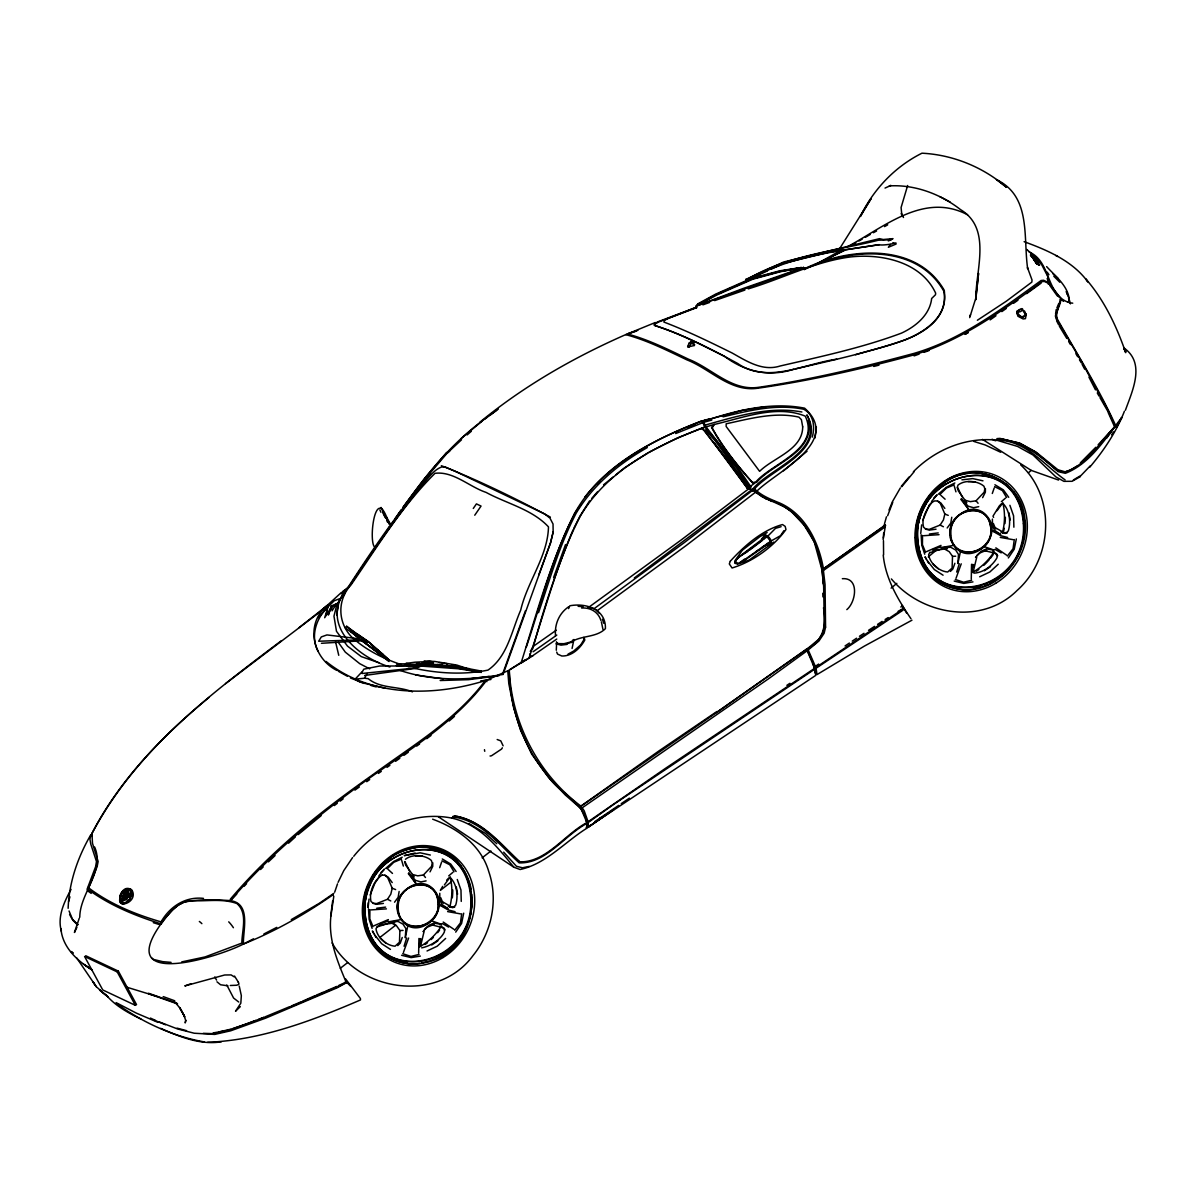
<?xml version="1.0" encoding="UTF-8"?>
<svg xmlns="http://www.w3.org/2000/svg" width="1196" height="1196" viewBox="0 0 1196 1196"><rect width="100%" height="100%" fill="white"/><g stroke="black" fill="none" stroke-linecap="round" stroke-linejoin="round"><path stroke-width="1.5" d="M910.978 618.736C898.061 599.719 885.489 578.744 883.246 555.168M1033.553 257.484L1033.254 257.08M1036.842 262.148L1035.796 261.042L1038.098 262.956L1035.228 260.564L1038.666 263.434L1035.706 261.984L1037.56 263.359L1034.047 260.025L1036.394 260.369L1031.341 255.72L1037.814 263.03L1035.975 261.67M568.578 608.615L569.819 605.774C585.995 602.739 606.028 609.123 605.43 628.633C596.968 637.169 583.424 635.554 573.392 640.742M369.893 909.678L369.818 918.932L373.017 926.646M922.52 535.479L922.445 544.733L925.644 552.432M765.036 534.851L767.952 536.002L769.82 538.364L771.315 540.861L770.822 543.223L765.291 545.6L770.762 542.012L767.668 536.66L765.036 534.851L761.463 539.232M79.773 917.257C79.833 893.053 105.158 871.271 94.633 847.022M716.374 712.622L806.567 649.129L808.212 649.951L818.961 640.981L824.134 633.267L825.569 627.182L825.046 584.47L823.416 570.492L822.086 569.789C818.124 537.617 797.702 507.014 765.365 498.597M969.702 317.628L975.831 298.058L978.552 273.376L975.787 299.733C975.413 270.46 992.276 228.66 960.508 209.599C940.564 194.021 914.761 184.378 889.331 185.903L890.9 185.44L885.04 188.056M90.866 836.288L90.896 834.644C77.86 856.994 69.024 882.289 68.142 908.302M1024.673 531.233L1024.434 520.081M333.34 895.669C333.161 893.277 333.28 894.877 331.456 895.834C303.948 914.895 274.512 931.669 243.371 944.063C219.376 956.71 113.934 989.929 161.026 923.85L161.071 921.877C169.892 906.448 185.515 896.327 203.514 898.39M368.204 902.845L368.114 907.689L369.026 899.093M419.96 945.916L420.02 943.121M432.788 862.794L432.728 866.382L430.022 871.869M985.414 488.596L985.355 492.184L982.634 497.656M391.884 923.177L396.594 925.868L399.898 930.533L399.464 942.239L395.084 946.2C386.443 945.602 377.084 937.455 376.007 928.799L377.278 926.452L380.537 924.957L394.8 922.849M933.149 550.758L944.511 548.979L949.22 551.67L952.524 556.319L952.091 568.025L947.71 572.002C939.054 571.404 929.711 563.241 928.634 554.585L929.905 552.238M461.252 901.395L460.968 890.033L457.276 879.494M1013.879 527.197L1013.58 515.82L1009.902 505.295M555.527 635.764C554.451 624.387 559.07 613.354 568.578 606.821M804.295 267.725L696.162 306.146L696.072 307.88L695.818 306.161L743.374 288.415L803.548 267.396L804.146 269.459L803.548 267.396M91.913 835.81L92.002 834.12L92.496 843.3L98.147 861.479L97.115 866.666L87.532 890.542M363.076 907.839L365.229 892.739L370.939 879.075M915.702 533.625C916.031 515.042 925.375 496.938 939.892 485.441M418.929 938.486L418.645 953.122M971.556 564.273L971.272 578.924M883.276 537.886L883.68 532.923M419.273 946.903L420.125 938.561M971.9 572.705L972.752 564.363M920.726 533.476L921.653 524.88M815.044 437.99L816.36 426.942M330.664 916.241L332.667 900.812M461.671 913.744L460.43 922.953L454.704 930.264M1014.283 539.546L1013.057 548.74L1007.316 556.065M121.409 897.972L121.514 901.395M1055.56 314.204L1056.188 309.6M812.278 437.138C815.029 427.166 813.923 414.489 803.697 409.256C776.742 403.71 749.279 410.542 723.057 416.851M330.769 917.183L333.789 896.327M238.901 983.426L238.722 984.532L236.494 985.25L230.305 985.489M883.141 539.546L885.474 525.283L884.337 524.73L882.827 527.122M470.566 914.372L472.046 905.447L471.807 894.294M1023.193 540.173L1023.776 536.6M399.135 891.468L398.133 897.374L394.545 902.203M951.762 517.255L950.76 523.175L947.172 527.989M1108.049 412.246L1114.627 426.882L1115.793 425.806C1099.199 389.134 1077.641 354.868 1057.787 319.9C1053.616 313.143 1062.048 303.679 1060.493 299L1063.558 301.332M389.926 666.994C354.509 656.155 316.91 620.754 349.83 585.547C372.973 550.444 397.162 516.014 423.444 483.184C429.02 477.368 433.759 469.938 441.593 466.978L445.48 467.128L454.644 471.015L544.703 513.951L549.951 518.107L553.03 524.012L553.15 532.175L550.444 543.104L502.993 674.544M336.689 614.923L338.348 605.266M438.334 816.763L513.861 867.235L520.125 869.507C546.303 863.901 565.319 841.401 587.625 827.752C587.116 803.009 559.339 794.174 547.619 775.696C523.205 746.349 509.631 708.077 509.257 670.014L525.597 659.579M463.704 913.161L461.596 923.447L455.706 932.133M1016.331 538.947L1014.223 549.233L1008.333 557.934M326.418 614.729L327.599 605.041L341.503 592.379L343.132 593.425L338.453 602.515L331.128 607.553L324.669 617.749L328.123 606.761L334.192 600.781L341.114 598.164C368.562 555.108 397.386 512.68 430.485 473.751M407.866 925.614L405.28 937.724L405.878 928.604L403.022 924.179L398.089 921.458L387.967 921.937L401.258 919.53C417.299 942.837 451.445 911.666 435.045 891.184C418.51 869.238 385.725 899.422 401.258 919.53M960.493 551.401L957.891 563.525L958.504 554.406L955.649 549.981L950.715 547.26L940.594 547.723L953.885 545.316C969.926 568.638 1004.072 537.467 987.672 516.971C971.122 495.024 938.352 525.223 953.885 545.316M420.319 941.701L420.947 938.86M972.946 567.502L973.559 564.647M1033.404 257.633L1030.638 254.853L1036.513 260.279L1032.716 257.08M130.902 890.676L129.213 895.281L127.344 894.698L129.213 889.794L124.892 893.532L124.085 892.096C124.414 887.925 131.814 888.538 131.276 892.904L129.437 894.623L127.344 894.698M553.21 531.652L550.579 542.73L538.768 574.887M132.008 896.432L131.216 894.339L129.243 900.379C113.635 914.282 119.196 880.824 131.889 890.033C139.588 903.04 111.647 911.726 121.962 893.292M382.092 875.083L384.843 875.263L387.654 877.535L392.213 888.239L390.808 894.145L387.489 899.272L376.605 903.608L373.003 903.174L370.969 901.35C368.876 891.977 374.124 879.733 382.451 874.874M922.699 520.484L929.322 504.921L931.833 502.455L934.719 500.885L937.455 501.049L940.28 503.337L944.825 514.041L943.42 519.946L940.116 525.074L929.232 529.394L925.629 528.976L923.581 527.152C921.055 518.272 926.945 508.823 932.192 502.066M480.015 422.068C523.953 385.979 573.736 357.44 625.702 334.626C647.096 340.277 667.009 350.413 686.938 359.876C710.544 369.13 730.143 392.079 757.457 388.281C810.499 380.687 862.899 368.712 914.596 354.719C962.047 340.023 1002.502 310.751 1042.015 281.688L1044.228 281.404L1049.52 283.766L1060.867 298.522L1055.978 315.026L1057.129 320.065L1081.917 362.268L1108.139 410.587L1115.21 426.374C1099.737 442.161 1087.269 464.781 1065.232 471.837L1058.012 469.819L1036.14 452.148L1020.083 443.282L1001.052 438.783L995.356 440.756L992.067 439.201M772.033 501.483L762.973 497.132L752.448 490.27L752.792 488.925C770.732 467.382 825.255 451.565 806.881 414.877C827.333 450.787 772.481 468.07 754.556 488.865L752.792 488.925M1036.439 262.387C1034.495 261.879 1039.713 265.781 1035.691 261.834L1036.484 263.195L1036.498 262.148M1039.085 265.138L1036.812 262.642M1034.271 260.235L1035.392 261.49L1035.317 259.039L1031.341 255.72L1032.178 257.05M884.517 523.773L886.445 516.807M68.561 901.724L69.936 896.836M1032.462 257.409C1042.209 264.779 1028.246 253.104 1033.374 258.037M408.613 938.038L403.411 952.465M823.476 607.792C826.795 623.983 823.416 641.833 806.567 649.129L814.611 668.34L665.38 768.415L588.088 821.757L586.414 821.383L586.892 822.609C564.706 834.285 546.572 862.241 520.006 861.882C500.496 844.062 483.438 821.203 455.556 816.031L451.924 818.124C415.236 810.798 376.695 827.378 353.747 856.291M961.225 563.824L956.038 578.266M1033.718 257.065L1034.51 258.665M433.131 663.571C431.891 657.964 419.572 664.393 415.76 665.963L379.536 666.023L363.778 669.177L361.835 672.705L361.999 673.498L415.296 667.981L426.359 663.242L433.131 663.571L424.939 664.094L416.387 668.295L364.601 675.471M572.077 648.456L573.931 639.486M770.149 543.104L770.702 541.295L769.222 538.723L764.947 535.569M185.963 1020.397L185.186 1022.924L185.649 1020.203L183.736 1014.821L179.549 1007.525L184.782 1016.884L180.222 1008.392L174.661 1001.829M404.069 946.245L406.655 937.978M956.695 572.047L959.282 563.765M79.25 918.259L74.436 932.476L76.933 927.274M526.27 647.2C541.534 602.186 552.687 555.243 575.067 513.009M649.054 452.163L677.639 437.826L702.157 428.153L734.389 469.281L748.113 489.119L749.952 488.402L750.879 486.757L737.364 467.038L706.044 426.912L702.994 420.962L701.544 421.156C658.069 437.721 614.221 459.982 584.799 497.162M432.892 663.242L433.266 662.061M907.644 185.5L901.081 207.551L901.874 215.265L901.306 213.471L903.503 217.508M470.267 916.166L467.128 925.734L462.463 934.674M1019.74 551.52L1022.894 541.952M538.544 612.681C550.01 579.088 559.638 544.599 576.248 513.054C593.126 484.888 619.02 463.614 647.305 447.573M336.211 603.935L331.382 605.924L328.332 615.028L330.574 609.048M532.459 649.264L533.491 646.169C544.285 606.656 557.216 567.666 573.034 529.873M1125.406 410.258C1132.313 390.943 1145.693 363.405 1124.21 348.156M370.192 895.012L374.797 883.381L379.581 876.264M440.741 897.703L442.385 901.739L451.55 906.942L453.897 906.777L455.706 905.103C458.322 896.462 457.081 884.876 450.802 878.118L448.679 878.073L446.676 880.151M993.368 523.504L995.012 527.541L1004.177 532.728L1006.524 532.564L1008.333 530.904C1010.949 522.248 1009.708 510.662 1003.429 503.92L1001.306 503.875L999.303 505.953L992.979 516.179L993.607 517.39M439.665 867.698L441.578 862.196M992.291 493.485L994.205 487.998M402.245 937.485L400.256 943.151L397.76 945.632M954.871 563.286L952.883 568.937L950.386 571.419M525.463 610.678L502.41 674.529C468.503 680.315 432.937 681.6 399.972 670.388M1037.351 261.431C1036.14 263.598 1032.372 257.275 1037.515 261.7M553.584 577.533L565.514 544.614M1060.329 299.972L1060.867 298.522M783.888 530.695L780.599 535.614L771.315 540.861M337.511 883.859L334.686 892.156M87.054 889.346L95.62 866.666L96.472 861.509L90.747 844.017L89.954 839.278L90.896 834.644M887.626 515.76L892.769 502.335M556.439 641.774L556.768 643.583L567.173 643.747L571.688 642.058L572.749 640.069M800.872 268.173L801.395 267.56L780.599 271.701L752.837 279.191L716.733 295.053L697.403 305.309L715.985 294.665L751.731 279.042L779.837 271.477L801.141 268.173M889.002 510.034L892.44 501.647L900.364 487.923M587.969 607.852L681.197 539.949L748.98 488.596L753.256 489.882L762.39 496.803L784.576 506.955L790.99 511.14L804.101 525.119L814.282 541.952L822.115 570.447L823.64 586.324L824.358 627.138L822.743 633.417L818.632 639.412L807.151 648.92L716.479 712.562L579.881 806.881L573.497 801.081M121.768 896.671L122.321 895.37M1056.845 308.045L1058.804 303.41M1089.616 467.352C1103.893 450.518 1116.287 431.876 1124.404 411.275M749.384 488.626L750.879 486.757M687.61 346.526L689.285 342.938L691.692 341.608L694.233 345.524L687.79 347.004L688.567 345.928M124.728 892.067L123.846 890.856L123.382 893.875L125.206 895.968L123.786 898.615M124.01 894.877L121.783 901.455L123.547 903.264M338.094 882.334L343.775 870.628L352.596 857.562M122.934 900.154L126.029 895.968L124.369 895.191C120.407 899.556 125.281 902.696 127.254 897.164M701.663 420.932C652.777 439.964 600.751 465.678 574.543 513.547C550.803 561.014 536.929 612.636 521.052 663.062L529.006 657.964C545.525 610.468 557.052 560.73 580.449 515.925C607.105 470.372 657.112 445.091 704.788 427.017L717.002 441.488L736.362 467.636L749.892 487.445L748.158 489.373L704.444 430.425L701.14 428.467M573.796 528.363L579.851 516.298L589.553 500.9M423.952 930.458L427.122 927.244L432.563 925.031L442.774 927.737L444.344 929.442L444.434 931.848C440.457 940.37 429.439 946.425 421.665 947.86M973.081 572.406L976.758 557.127L975.532 557.321L979.733 553.03L985.19 550.818L990.423 552.059L995.401 553.539L996.956 555.228L997.06 557.635C992.65 565.663 983.381 572.645 974.127 573.138L972.587 571.718M1015.075 560.476L1018.962 553.015M338.468 985.639L345.061 982.544L345.749 981.258C337.496 961.39 328.661 940.31 330.709 918.005M1116.466 427.391L1121.713 417.568C1105.762 437.99 1090.393 463.644 1065.352 473.317L1058.056 471.628C1041.417 456.767 1023.462 441.653 1000.29 439.395M124.369 895.191L125.759 896.462L124.309 900.483M339.828 599.674L336.659 605.475L333.968 616.164L336.495 631.309L347.483 646.094L361.282 656.604L378.698 662.659M130.229 899.063L132.233 892.545L130.543 889.047M689.001 347.184L690.929 343.715L693.56 342.31L694.233 345.524M361.745 672.122L355.107 679.179L364.511 678.222L367.112 673.542M556.29 650.235L556.648 642.671M1116.361 427.047L1121.713 417.568M71.057 889.375C64.255 901.754 57.154 916.734 61.355 931.086L60.936 928.664C62.327 947.008 77.157 960.896 92.032 969.792L83.316 963.991M406.416 665.23L405.459 664.453L406.057 663.421L415.057 662.18L424.52 661.747L424.132 660.969L434.746 661.463L456.827 665.066L469.609 669.312L469.131 669.999L456.289 667.159L423.967 664.109L424.356 664.871L408.24 665.185M131.216 894.339L126.552 896.073L122.037 902.218M440.352 890.377L442.67 886.371M839.323 249.172L871.002 198.745L860.387 216.446C873.349 189.417 895.116 166.528 921.967 153.193C952.883 154.762 983.067 167.021 1006.494 187.309L996.432 179.594C1031.46 196.383 1023.073 237.182 1027.663 268.651L1027.469 267.59L1032.013 279.939L1031.864 282.092L1006.314 301.213L977.386 320.244M1027.379 250.502L1026.856 249.501L1036.588 258.396L1041.895 265.078L1047.502 275.887L1049.101 282.809L1048.279 284.155L1049.52 283.766M444.389 884.92L449.502 877.984M997.016 510.722L1002.128 503.77M530.262 651.386L533.491 646.169L556.319 630.202M335.119 605.968L332.084 610.812L331.382 605.924M969.732 315.968L970.509 314.727M357.036 633.835L368.084 641.4L389.193 660.072L388.565 660.73L361.267 640.204L366.26 643.373L367.217 641.908L361.416 639.755M126.417 899.87L128.077 897.329L132.218 895.61M1018.005 310.721L1016.794 312.575L1017.975 316.267L1023.133 318.958L1025.45 318.629L1026.288 314.159L1022.819 310.616M1111.607 434.821L1113.551 431.861M846.828 609.616C856.127 601.962 859.55 577.294 842.343 578.7M409.839 663.78L397.341 663.915L396.354 665.634C424.401 664.812 452.626 666.082 480.119 672.062L480.837 670.971L461.82 667.398M371.672 877.595L376.172 870.838L388.536 858.608M366.26 643.373L367.217 641.908M424.52 663.526L455.945 666.351L468.428 669.087L468.892 668.4M387.519 529.753L389.582 526.748M394.74 519.228L400.914 510.199M391.092 525.134L393.155 522.114M398.328 514.564L401.437 510.034M473.272 508.464L476.427 503.89L481.046 506.072L474.752 515.222M396.893 516.537L401.079 510.513M341.084 593.754L348.35 587.311M815.537 673.572L812.667 661.687L806.567 649.129M1106.748 438.065L1113.64 428.273M574.543 513.547L580.523 505.295M508.958 671.674L507.762 670.821L486.742 680.135C451.116 728.065 396.728 756.694 350.024 792.365C306.834 824.418 265.377 859.58 230.454 900.603C215.205 899.661 199.358 898.884 184.363 902.158M460.31 937.604C453.448 948.069 443.118 956.157 431.397 960.493M1011.846 564.871L1005.238 572.705M403.5 507.014C426.897 473.541 453.179 441.518 486.652 417.628M402.977 507.179L424.43 478.804L446.646 452.417M125.251 893.816L128.256 891.035L126.851 894.563L125.251 893.816L127.105 894.414L128.331 892.949M697.582 305.414L697.582 303.993L715.552 294.171L750.012 278.967M404.293 506.028L421.231 483.946M123.188 893.92L124.13 892.709M161.071 924.254C168.681 913.206 178.309 900.259 193.259 900.738C207.775 901.291 222.919 898.45 236.868 903.518C248.125 913.041 241.951 930.383 241.831 943.106L205.099 956.92L181.747 961.898M571.269 642.611L572.914 640.563M345.285 592.663L340.606 598.449L344.478 594.786M359.488 638.724L350.682 631.249L351.46 630.292L369.026 642.207L387.848 658.832M359.189 638.38L351.684 632.071L352.461 631.099L351.46 630.292M358.71 635.24L346.631 626.285L345.345 627.885L357.44 636.84M739.95 555.856L735.899 560.296L735.63 562.793L738.052 563.436L743.508 561.014M901.679 486.772L914.103 471.732M424.625 479.536L446.96 453.359L461.536 439.769M378.938 875.726L384.454 869.088L381.09 872.437M765.963 544.972L767.309 543.358M1030.728 255.6L1034.764 258.351M1032.073 257.304L1031.67 255.69M1032.597 256.976L1033.658 257.319M1033.553 258.994C1030.13 255.167 1042.538 265.901 1034.615 260.175M1034.301 258.635L1034.6 258.216C1030.504 258.067 1038.218 260.863 1034.301 259.711L1036.469 262.567L1035.437 262.148M1037.351 263.045C1041.432 265.198 1031.939 257.708 1035.676 262.387M1035.288 260.265L1034.047 260.025M1033.882 259.128L1033.314 258.515L1037.007 261.969M1036.319 263.524L1037.306 263.404M901.246 486.398L908.99 477.069M931.564 501.528L937.066 494.875L933.702 498.224M1032.611 256.348L1031.55 255.331L1032.851 256.662L1032.148 256.049M1032.94 257.065L1031.55 255.331M1034.092 258.874L1032.94 258.336M1035.347 261.296L1037.709 263.793M1036.738 263.583L1039.608 265.213L1037.052 264.077M159.487 924.493L172.583 910.007L178.398 905.028L182.868 902.875M1018.573 310.661L1017.467 311.962L1017.886 313.502L1020.637 316.432L1022.715 316.716L1025.062 315.176L1024.21 311.708M318.151 651.416C310.048 636.302 316.192 617.913 328.123 606.761L326.792 605.894C305.025 624.013 312.53 658.204 336.809 670.388M597.671 484.425L600.093 481.614M591.9 498.224L597.731 491.526M911.95 620.201L864.289 646.154L817.018 674.574L816.046 668.265L814.252 667.159L815.777 675.366L588.223 827.064L587.311 826.66M318.286 617.585L328.123 606.761L324.28 610.409M1113.446 428.168L1098.137 444.763M1095.805 447.274L1080.377 462.867M244.134 886.251L246.57 883.665M361.626 640.503L387.773 659.848L388.401 659.19M773.722 542.087L749.204 560.042L737.603 564.093L734.942 563.256L735.091 560.476L742.387 550.19L759.729 536.795L767.129 532.534M1090.214 465.917L1081.214 475.29L1073.35 479.97M253.522 938.815L243.371 944.063C243.012 929.77 251.22 903.668 230.454 900.603L236.778 894.04M128.66 899.766C121.678 908.781 115.922 894.922 123.846 890.856M445.63 938.426L437.213 946.2L427.032 950.984M998.256 564.213L989.84 571.987L979.659 576.786M386.757 517.479C375.2 487.579 368.772 538.992 374.228 546.587M404.592 861.853L405.773 865.231L412.5 874.47L417.748 875.846L423.414 874.994L431.547 866.412L432.19 863.093L431.352 860.447C424.819 854.706 412.127 853.884 405.444 859.266M965.127 500.257L970.375 501.647L976.041 500.795L984.173 492.199L984.816 488.895L983.979 486.249C977.386 480.553 964.948 479.626 958.011 485.068L957.219 487.639L958.4 491.033L966.846 502.754M387.19 868.819L393.783 862.271L401.587 859.042M939.817 494.606L946.395 488.073L954.214 484.843M260.534 869.522L263.165 866.965M268.412 861.868L275.08 855.574M767.952 536.002L775.546 528.318L781.108 526.689M240.306 1006.643L235.537 1011.218L240.83 1003.175L241.338 995.655L239.26 986.162M424.416 929.412L428.811 925.345L433.819 923.103L441.503 924.344L431.995 920.95M977.042 555.213L981.423 551.132L986.446 548.889L994.13 550.13L984.622 546.736M288.58 843.165L295.337 836.946M766.606 535.987L741.356 555.019M885.055 525.194L822.086 569.789L823.282 583.977M1115.21 426.374L1114.627 426.882L1115.883 426M327.599 605.041L317.957 613.458L225.506 683.634M467.113 434.925L471.284 431.293M326.792 605.894L298.91 627.765M449.218 720.964L454.48 716.389M385.695 868.401L393.589 861.539L402.23 857.173M913.4 471.732C934.973 449.756 965.561 436.974 996.477 440.128C1025.824 440.008 1043.615 464.691 1065.098 479.88M938.307 494.187L946.215 487.34L954.842 482.975M448.709 875.906L452.806 872.392M1001.336 501.707L1005.417 498.179M460.983 438.738L482.197 421.022M209.24 697.253C162.611 735.39 120.034 780.076 91.853 833.762L91.838 835.212L91.883 833.463C134.341 751.716 209.42 694.876 281.479 640.622M446.96 453.359L449.771 450.982M891.095 588.148L896.821 583.349M928.275 556.917L936.857 549.712M1028.381 472.809L1031.236 470.402L1058.565 480.059M783.515 470.79L807.031 451.266M298.208 834.584L321.126 815.672M603.561 484.829L613.234 476.965M616 474.722L624.282 467.98L647.514 453.149M1026.646 293.648L1041.013 283.198M749.309 550.339L761.942 540.712M689.285 342.938L691.692 341.608M756.485 482.451C773.438 462.762 815.194 452.522 808.466 420.11M767.413 536.481L737.663 558.158M437.9 940.833L431.726 944.96M990.527 566.635L984.353 570.761M890.437 244.477L888.359 247.273L896.058 244.059L895.968 242.982L893.636 243.147M891.468 239.619L888.299 240.934M751.492 489.956L634.314 577.982M340.292 968.312L347.602 962.616M379.775 937.559L395.861 925.031M441.189 889.734L451.43 881.766M482.138 857.846L490.913 851.014M753.256 489.882L684.142 542.73L593.889 608.824M770.717 541.265L740.638 562.479M1002.981 574.992L989.735 583.917M761.389 547.888L763.796 546.049M334.327 805.566L337.272 803.323M340.202 801.096L343.147 798.868M485.083 418.869L496.609 410.243M588.088 821.757L584.201 810.813L582.183 807.823L579.881 806.881L658.742 751.058L716.897 711.515M750.505 486.279L755.424 482.631L752.568 482.855C737.827 466.096 722.07 447.244 711.575 427.361L714.191 424.49C743.269 417.793 776.309 404.383 805.297 416.148C820.531 449.277 772.511 462.762 755.797 481.988L752.628 482.631C737.917 466.276 722.803 447.349 712.203 427.914L714.191 424.49L706.044 426.912M416.761 746.05L419.602 743.957M426.733 738.694L431.009 735.525M489.583 415.475L498.358 409.017M587.057 823.341C564.572 835.122 546.228 863.796 519.184 862.869C499.853 845.273 483.109 822.429 455.556 817.272L451.924 818.124M582.183 807.823L768.37 678.88L807.046 650.848M597.208 610.678L686.34 545.406L755.603 492.154L756.35 492.632L756.904 491.122C776.129 471.658 842.253 441.997 804.609 408.165C773.035 402.005 740.279 409.376 710.125 419.153M354.928 790.122L359.353 786.968M366.724 781.706L369.684 779.598M395.577 761.299L399.793 758.294M404.024 755.289L408.24 752.269M588.821 826.885L614.101 809.244L588.223 827.064L588.238 822.489L613.129 804.759L814.835 669.102M814.611 668.34L814.252 667.159L815.836 667.503L902.412 609.377L903.219 608.136L902.113 605.43L906.658 613.159M990.139 319.885L995.984 315.744M1001.844 311.603L1006.225 308.493M1013.535 303.321L1017.931 300.226M816.046 668.265L902.965 610.214L903.772 608.973L902.621 606.252L900.782 606.985M378.414 773.408L381.285 771.39M387.011 767.354L389.881 765.335M815.717 666.127L818.632 664.079M533.087 651.745L556.813 635.076M744.839 560.057L770.762 542.012M883.784 526.449L822.086 569.789M823.416 570.492L884.577 527.331L885.474 525.283M348.813 587.191L342.714 591.422L343.132 593.425M556.768 639.053L532.758 655.692L530.052 656.724L529.664 654.048M333.834 893.322L319.511 903.174L291.286 919.604M117.223 971.914L118.359 971.137L136.508 1004.565L135.372 1005.343L102.736 989.929L84.587 956.501L117.223 971.914L135.372 1005.343M599.689 818.288L604.309 815.149M608.928 812.024L618.736 805.371M621.232 803.652L629.38 798.136M586.115 827.497L589.135 825.449M594.771 821.607L600.736 817.571M605.206 814.551L608.196 812.533M845.064 645.945L849.384 643.044M852.255 641.116L856.575 638.216M786.863 685.323L789.913 683.305M748.008 551.371L739.696 556.334L735.615 560.505L735.316 562.927L737.678 563.48M859.446 636.287L863.99 633.312M868.52 630.337L874.56 626.375M877.58 624.387L882.11 621.412M124.623 890.497L130.244 888.957M756.186 551.491L758.982 549.712M885.13 619.498L888.15 617.585M1076.654 466.305L1070.48 470.178L1063.947 472.211L1056.845 470.207L1035.078 451.804L1019.037 443.013L999.931 438.379L996.881 438.618M1067.699 302.244L1068.551 301.721M898.121 611.35L901.739 609.272M532.908 655.767L509.257 670.014C511.753 723.341 538.469 774.574 581.391 806.478M345.061 982.544L347.019 982.379L337.242 987.761L265.721 1018.125L230.738 1030.788L214.667 1034.42L194.186 1033.224L177.501 1028.934L158.709 1021.698M850.894 245.673L855.738 242.878M858.952 241.009L862.181 239.14M865.411 237.271L870.24 234.476M846.903 246.989C883.859 227.449 923.746 191.674 967.564 214.772M1080.496 476.561L1072.079 481.3L1063.917 481.345L1055.904 476.92L1033.03 455.003L1017.661 446.467L996.477 440.128M842.223 249.635L814.282 265.243L844.6 250.263L814.042 265.004M943.719 482.332C972.976 459.653 1019.799 479.028 1024.419 515.7C1031.655 551.79 1001.844 591.287 964.096 589.927C869.716 576.083 932.521 429.14 1008.213 485.576M391.092 856.53C483.02 807.345 505.086 961.988 411.469 964.14C323.189 953.466 372.046 813.519 448.321 854.407M873.409 232.727L876.593 230.978M884.532 226.597L887.716 224.848M766.591 677.429L768.026 676.637M568.055 654.122L573.736 651.028L580.718 644.913L583.947 639.651L583.798 637.393M926.691 551.535L941.013 545.391M374.079 925.734L388.386 919.589M929.89 552.716L939.757 549.487M377.263 926.93L387.13 923.686M263.882 933.986L276.769 927.378M740.175 562.374L744.525 559.13M127.449 890.332L125.969 891.319L126.073 893.517M765.425 544.972L770.822 543.223M745.796 279.43L746.618 279.759C786.848 255.436 833.776 251.31 878.357 240.217L890.631 239.738L893.023 238.647L883.201 239.514L879.509 238.662L783.649 261.999L745.796 279.43L746.962 281C787.088 256.706 833.732 251.743 878.94 244.657C881.826 245.853 897.06 243.521 892.889 242.803M749.429 279.161L767.548 270.819M770.837 269.309L780.719 264.75M302.543 1001.202L314.727 995.805M419.602 665.514L425.298 663.018M289.402 1007.376L336.898 987.074L345.943 982.604L345.749 981.258M325.297 991.335L336.824 986.416M291.196 1006.03L300.914 1001.904M316.237 995.177L323.787 991.962M889.151 239.783L890.467 239.245M687.311 427.854L695.444 424.49M984.024 586.279L988.315 584.515M265.647 1016.615L289.582 1006.718M1020.188 309.54L1016.974 311.737L1017.183 313.487L1018.155 315.43L1022.55 317.583L1026.123 315.281L1024.613 311.154L1022.416 309.973M1049.101 282.809L1043.555 280.268L1041.103 280.507C1001.471 309.211 961.524 339.544 913.804 353.448C862.675 367.202 811.023 379.67 758.593 387.31C731.414 391.301 711.964 368.338 688.492 359.189C668.594 349.725 648.681 339.619 627.347 333.968L655.333 322.501M570.941 641.908L562.643 644.121M264.69 1017.198L229.049 1030.205L213.142 1032.91M675.665 433.55L702.949 422.622L704.788 427.017M247.273 1023.731L255.63 1020.502M258.964 1019.201L263.972 1017.258M804.355 269.534C847.919 248.26 916.286 242.818 943.734 291.047C949.46 315.071 925.226 331.83 905.865 339.634C869.896 352.058 832.685 360.31 795.639 368.787M803.936 268.995C847.8 247.557 916.42 241.756 944.272 290.344C949.788 336.285 887.268 344.598 855.588 354.749M454.869 815.792L452.791 816.524L453.06 818.408C480.089 824.956 497.282 846.813 513.861 867.235M696.207 307.327L668.34 318.315L664.453 320.379L663.87 322.053C687.237 330.933 709.677 341.921 732.072 352.97C746.812 361.237 762.54 371.612 780.196 365.991C820.979 356.572 862.137 347.827 901.425 333.146C915.673 326.568 929.785 315.041 931.669 298.477L935.481 294.754L935.661 293.155C921.025 261.595 881.048 253.283 849.534 257.065C814.207 261.864 782.094 278.698 748.233 288.879M696.954 307.581L659.116 321.799L655.124 323.922L654.885 325.611C679.149 333.236 701.843 344.986 724.522 356.318C744.585 371.612 769.566 377.353 793.89 369.175M696.356 307.297L658.488 321.545L654.227 323.668L654.152 325.237C683.394 334.626 710.828 348.948 737.768 363.524C767.683 384.394 804.893 363.554 836.722 359.189M702.904 304.845L709.617 302.424M714.655 300.6L744.869 290.06M627.347 333.968L637.887 330.35M914.103 355.885L919.126 354.091M924.164 352.297L929.187 350.503M191.166 983.68L184.812 985.938L224.684 974.994L231.112 974.919L234.102 976.788M625.702 334.626L629.245 333.415M932.297 549.801L940.789 546.901M379.67 924.015L388.162 921.114M232.727 1028.56L245.658 1024.269M631.01 332.847L636.287 331.113M708.495 419.676C697.911 421.934 704.324 420.648 705.042 427.256L702.157 428.153M702.994 420.962L742.253 410.392L765.829 406.685M1007.406 532.773L1005.208 533.476L1000.888 532.1M454.779 906.972L452.596 907.674L448.276 906.299M78.323 924.493L77.426 924.777L72.911 920.307L69.054 910.993M702.575 420.813L710.095 418.69M703.966 422.278L711.799 420.065M705.476 424.999C736.646 416.328 769.372 405.952 801.888 411.992M784.008 263.24L828.918 252.236L879.359 244.687M985.19 550.818L986.715 550.429M432.563 925.031L434.088 924.643M1072.752 303.171L1069.194 302.693L1068.596 298.133M971.675 580.195L963.632 582.228L955.35 579.492M419.049 954.408L411.005 956.441L402.723 953.705M873.768 366.454L878.97 365.154M974.292 588.836L982.604 586.877M421.665 963.034L429.977 961.076M218.898 1031.954L231.112 1029.098M230.35 1030.01L214.234 1033.688L203.245 1033.329M415.132 853.032L404.248 855.633L420.125 852.808L430.351 855.035M529.245 866.397L522.473 867.788L516.448 866.278L503.68 852.165M978.732 506.67L973.529 507.717L968.117 506.162L961.36 498.642L968.924 509.78L960.881 499.405M426.105 880.884L420.902 881.915L415.49 880.361L408.733 872.841L416.298 883.979L408.27 873.603M1033.822 256.841L1030.638 254.853L1033.344 257.2M748.98 488.596L752.448 490.27M761.732 538.858L764.184 538.619M961.913 479.85L972.752 478.609L982.977 480.822M972.961 581.884L963.797 583.409L954.199 581.077M420.334 956.082L411.17 957.607L401.587 955.275M422.906 931.52L424.132 931.325L420.454 946.604M490.958 679.492L480.807 680.987L486.922 680.225M321.425 643.299L361.984 640.757M939.039 534.672L923.79 535.703M386.428 908.87L371.164 909.902M936.034 529.2L929.352 530.097L925.54 529.14M383.408 903.414L376.725 904.296L372.928 903.339M929.397 534.014L938.217 532.908M376.77 908.213L385.59 907.121M471.508 678.551L489.089 676.398M566.889 644.42L560.984 645.137L555.99 643.822M586.743 826.107L586.683 822.938M944.511 548.979L947.426 548.65M498.911 675.77L468.548 679.672L440.173 680.524M410.168 663.9L406.057 663.421M77.351 922.878L76.23 922.983L72.029 918.887L69.577 914.477M693.56 342.31L691.109 341.817L691.333 342.804M408.18 666.815L417.03 666.097M221.335 1041.821C200.255 1045.199 179.594 1036.768 160.713 1028.351M430.455 662.3L433.565 662.106M972.632 589.224C953.885 591.96 934.031 583.035 924.209 566.725M420.005 963.423C401.273 966.159 381.404 957.234 371.582 940.923M824.358 627.242L825.569 627.182M419.407 662.734L416.477 663.287M952.524 556.319L955.679 556.215M399.898 930.533L403.052 930.413M497.177 739.517L500.765 740.862L503.112 745.811M968.042 481.599L975.009 481.943M415.416 855.798L422.382 856.157M405.459 664.453L423.16 664.169M1029.083 251.922C1051.344 261.595 1045.573 293.962 1068.312 302.304L1069.344 301.781C1069.373 286.846 1055.754 276.62 1046.605 266.588M407.373 665.843L417.942 665.918M424.311 663.959L427.974 664.079M1012.997 539.65L1000.245 537.408M460.37 913.849L447.618 911.606M419.766 665.993L458.86 668.803L481.36 672.391L480.837 670.971M425.328 661.672L430.47 661.971M578.131 606.312L583.095 606.701M171.043 962.361L162.701 961.659L153.462 959.431L151.548 957.891M751.671 278.369L779.837 270.804L801.111 267.56M441.354 465.693C478.31 480.239 515.252 498.179 550.354 517.12M439.052 662.614L444.194 663.137M204.411 1041.94C172.942 1036.409 142.713 1022.416 116.894 1003.848M207.67 1042.284C260.788 1040.236 312.081 1020.786 360.474 999.946L360.415 998.525L345.554 978.881M437.138 664.393L442.445 664.976M447.753 665.574L451.296 665.963M364.511 678.222L368.189 678.64C380.522 688.896 398.178 685.936 412.456 691.841M561.223 644.315L556.768 643.284M415.655 674.963L443.432 678.88M227.913 985.818L220.572 984.771L216.969 981.811M452.148 665.155L455.497 665.634M588.073 607.433L593.037 608.166M581.615 608.017C590.42 607.419 598.344 611.933 600.945 620.575M523.429 862.211L518.526 861.479C499.629 844.286 483.438 821.846 456.618 816.405M362.523 639.202L326.957 634.927L321.32 636.915L318.659 641.235L359.861 639.83L366.066 643.029M363.18 682.991L385.291 688.313M462.972 667.667L469.609 669.312M1007.69 537.497L1000.708 535.703L991.499 530.411L1000.723 534.522L994.354 530.127L992.471 525.044L992.381 519.079M455.063 911.696L448.096 909.902L438.887 904.625L448.096 908.721L441.728 904.326L439.859 899.257L439.754 893.277M156.945 996.432L125.7 986.864M480.119 672.062L481.36 672.391M177.098 1028.156L186.546 1030.668M371.044 685.517L376.232 686.938M161.071 921.877C135.193 914.357 109.598 903.937 88.085 887.447M401.094 664.572C384.604 659.041 368.547 651.357 355.167 640.069M413.293 668.071C437.601 673.438 463.42 675.082 487.968 670.119C507.657 656.574 511.694 630.621 520.694 610.169C527.212 581.884 547.888 556.11 548.471 526.868C532.1 509.287 506.76 503.621 486.099 492.408C469.295 486.802 453.404 471 435 473.317C401.931 506.177 377.368 546.766 350.981 584.979C336.42 600.631 337.735 624.701 353.792 639.038M124.892 893.532L126.492 894.01M973.888 441.444L985.25 444.987L1000.693 452.267M153.267 922.654L158.829 924.403M161.026 923.85C135.268 915.792 109.957 905.462 88.056 889.405M358.964 681.556L361.775 682.512M148.454 993.233L177.023 1003.295M149.022 993.891L177.591 1003.952M174.736 1000.783L163.224 996.612M1024.12 241.682C1047.636 250.278 1072.797 261.102 1087.926 281.987L1085.878 278.982C1104.342 300.241 1116.571 326.254 1125.72 352.685L1123.702 348.066L1126.019 351.295L1123.881 348.44M944.825 514.041L948.249 515.371M392.213 888.239L395.637 889.585M350.428 677.968L364.137 683.409M153.581 1019.949L165.511 1024.748M157.992 1022.386L136.389 1013.147L116.087 1002.622M701.544 421.156L702.949 422.622M693.142 344.089L694.741 344.837M150.427 1018.08L155.36 1020.352M432.638 819.185C457.53 828.305 481.24 845.198 488.85 871.869C498.538 900.095 491.676 932.461 473.078 955.499C438.02 1003.354 359.966 992.007 332.084 942.926M85.708 955.739L118.359 971.137M992.56 551.864L996.627 553.808L997.718 555.751M439.934 926.063L444.015 928.021L445.091 929.95M140.934 1019.022C128.122 1012.863 115.025 1005.761 105.861 994.594M994.609 486.637L1002.398 490.554L1006.628 497.551M441.982 860.851L449.771 864.753L454.002 871.764M940.116 525.074L943.405 526.748M387.489 899.272L390.778 900.947M369.714 668.878L359.757 663.69L345.285 652.119L338.304 642.327M939.727 196.563L950.117 202.019M1055.724 255.481L1057.563 256.452M801.395 267.56L780.495 271.118L752.777 278.504L716.299 294.575L696.879 304.92M943.076 575.201L934.33 569.55L927.588 561.074M390.449 949.4L381.703 943.749L374.976 935.272M338.319 671.24L347.393 676.278M238.751 1002.039L233.579 998.032L226.791 984.981M1032.701 257.902L1035.856 260.294M994.967 549.338L1001.202 552.881M442.341 923.536L448.575 927.079M995.834 547.843L1006.494 555.079M443.223 922.056L453.867 929.277M469.026 823.581L485.456 833.433L496.774 843.703M586.414 821.383L588.238 822.489M994.923 484.754L1003.354 489.867L1008.721 497.297M442.296 858.967L450.728 864.065L456.11 871.495M355.107 679.179L357.679 680.763M937.5 500.93L940.833 502.993L944.855 508.405M384.888 875.128L388.207 877.206L392.228 882.603M982.499 439.395L1031.236 470.402M1030.384 255.182L1032.178 256.378M84.886 965.023L92.077 969.911M457.171 665.873L457.993 666.441M689.928 342.998L690.929 343.715M1036.199 261.55L1037.321 262.432M87.607 890.796L91.225 893.382M1032.432 256.736L1035.033 258.68M1036.753 262.881L1039.354 264.824M1036.469 262.567L1035.721 261.984L1036.259 262.821M360.041 636.272L365.333 640.383M362.732 640.951L389.014 661.523M73.061 953.003L71.117 951.493L72.866 953.003M1034.226 259.562L1036.125 260.683M326.015 661.418C370.192 697.238 433.072 696.745 485.187 680.644C455.796 720.246 412.157 745.661 373.062 774.545C321.38 810.858 271.268 850.7 230.394 899.138L230.454 900.603M359.592 637.438L346.631 626.285M370.625 644.495L383.094 654.451M938.292 568.758L933.194 564.064M385.665 942.971L380.567 938.262M350.682 631.249L351.684 632.071M126.552 896.073L128.077 897.329M106.22 995.506L96.263 986.655L93.363 982.424L96.263 986.655M1053.033 273.914L1058.176 278.548M1053.826 276.261L1059.82 282.256M940.863 495.338L945.109 499.21M388.252 869.537L392.482 873.424M1057.668 295.636L1059.686 297.52M445.914 663.317L447.11 664.423M754.556 488.865C761.583 495.951 771.151 499.465 780.196 503.217C805.641 514.669 819.036 542.805 823.491 569.132M1037.38 262.851L1038.292 263.823M346.287 981.811L350.802 986.446M705.55 429.917L716.03 441.817L749.07 488.282M1020.756 464.96C1056.412 497.715 1052.525 559.19 1016.989 590.57C981.677 625.687 921.638 615.073 891.394 578.939M454.973 859.356C463.3 867.474 469.236 878.028 471.254 889.525M387.773 659.848L388.565 660.73M596.326 609.975L599.181 613.219M1057.264 295.861L1049.684 285.276M749.952 488.402L752.329 491.272M976.041 500.795L978.089 503.292M423.414 874.994L425.477 877.505M468.428 669.087L469.131 669.999M76.738 957.981L95.232 985.16M714.475 442.939L748.113 489.119M381.539 508.375L383.333 511.365M379.865 509.87L380.926 512.262M1033.15 258.082L1033.793 258.934M1047.143 272.105L1048.952 274.706M412.5 874.47L414.22 876.952M1036.02 261.804L1036.827 263.06M234.521 976.071L238.512 982.409M1013.745 491.975L1019.082 500.601L1023.881 515.327M962.077 496.714L957.518 487.325M409.451 870.912L404.906 861.539M1059.342 326.149L1066.772 338.423M1068.626 341.488L1070.48 344.568M1107.75 411.185L1099.961 397.64M1075.877 353.672L1077.671 356.707M1079.465 359.727L1081.244 362.762M1097.27 392.961L1099.064 396.085M928.709 563.241L925.016 556.813L926.466 559.384M376.082 937.455L372.39 931.011L373.855 933.598M214.772 976.953L216.566 980.092M382.989 512.486L389.448 524.102L387.055 519.542M386.547 517.061L390.165 523.654M389.582 524.162L385.441 516.373M808.212 649.951L815.836 667.503M1082.096 364.361L1084.667 369.16M386.682 520.484L387.713 522.428M1088.943 377.144L1095.476 389.851M1056.591 320.737L1058.654 324.804M383.198 511.858L385.695 516.822M383.228 513.622L385.232 517.644M381.046 507.433L383.587 512.561M918.962 556.215L923.342 565.499M370.73 939.697L366.35 930.428L363.315 916.3M995.012 527.541L995.715 529.095M442.385 901.739L443.088 903.309M1066.503 292.258L1068.267 296.473M556.693 652.089L557.53 654.077L561.806 656.006C571.912 656.38 580.18 648.307 584.814 640.039L584.306 638.081M1066.204 291.39L1067.923 295.606M1047.173 278.504L1049.056 283.587M692.29 341.712L692.663 342.759M602.44 619.244L603.786 623.31M601.394 621.92L602.934 629.335M1068.506 297.012L1070.405 303.874M924.732 554.226L921.772 545.152L921.144 534.747M372.106 928.425L369.145 919.35L368.532 908.945M586.892 822.609L581.002 808.69L565.2 794.906L547.947 776.697L531.637 754.048L520.469 729.994L513.518 707.225L508.808 683.738L507.762 670.821M954.303 486.204L955.948 491.855M401.692 860.417L403.336 866.068M746.618 279.759L746.962 281M950.596 537.079C955.739 564.931 996.866 550.369 990.318 525.522C985.728 498.538 945.363 511.155 950.476 535.718M398.328 912.578C404.831 939.174 444.075 923.686 437.706 899.736C432.788 871.944 391.406 886.311 397.969 911.277M917.676 551.595L915.478 537.213M1008.916 512.755L1010.201 520.006M456.289 886.954L457.575 894.219M1055.35 315.744L1056.173 319.078M335.538 641.789L338.752 655.303M238.258 981.991L238.438 982.783M486.742 680.135L486.877 681.675M822.758 593.276L822.938 596.894M883.47 540.697L883.59 554.959M490.046 755.992A4.679 4.515 88.1 0 0 491.616 755.693L501.438 749.145A4.679 4.515 88.1 0 0 502.335 747.784M484.769 751.297A7.206 6.952 88.1 0 1 484.485 749.683M1031.236 254.464A12.513 1.046 51.9 0 1 1033.538 256.422M986.745 474.483A59.127 53.073 -64.7 0 1 1003.25 482.287M1007.137 485.471A59.127 53.073 -64.7 0 1 1009.544 487.819M1014.881 494.426A59.127 53.073 -64.7 0 1 1017.572 498.822M1021.085 506.79A59.127 53.073 -64.7 0 1 1022.595 511.858M1009.723 567.039A59.127 53.073 -64.7 0 1 1004.76 572.48M980.376 586.967A59.127 53.073 -64.7 0 1 973.619 588.492M958.385 588.596A59.127 53.073 -64.7 0 1 955.096 587.998M953.466 587.61A59.127 53.073 -64.7 0 1 928.395 571.763M924.373 566.246A59.127 53.073 -64.7 0 1 919.111 555.318M918.558 553.658A59.127 53.073 -64.7 0 1 916.854 546.766M916.121 541.429A59.127 53.073 -64.7 0 1 916.286 528.722M916.809 525.089A59.127 53.073 -64.7 0 1 917.541 521.471M917.99 519.677A59.127 53.073 -64.7 0 1 929.337 496.504M930.488 495.054A59.127 53.073 -64.7 0 1 958.16 475.664M959.82 475.141A59.127 53.073 -64.7 0 1 968.282 473.377M978.463 473.123A59.127 53.073 -64.7 0 1 985.115 474.109M1002.741 502.484A59.127 53.073 -64.7 0 1 1002.368 533.057M994.19 551.685A59.127 53.073 -64.7 0 1 973.454 571.927M1005.373 517.3A61.265 54.986 -64.7 0 1 1004.954 523.594M1004.236 528.303A61.265 54.986 -64.7 0 1 1003.564 531.428M993.114 554.66A61.265 54.986 -64.7 0 1 990.243 558.472M989.227 559.698A61.265 54.986 -64.7 0 1 983.725 565.409M978.911 569.431A61.265 54.986 -64.7 0 1 976.37 571.24M420.768 847.202A59.127 53.073 -64.7 0 1 450.623 856.5M454.51 859.685A59.127 53.073 -64.7 0 1 460.251 865.874M462.269 868.625A59.127 53.073 -64.7 0 1 464.945 873.035M468.458 880.989A59.127 53.073 -64.7 0 1 469.983 886.057M457.096 941.252A59.127 53.073 -64.7 0 1 452.133 946.679M407.432 963.019A59.127 53.073 -64.7 0 1 402.469 962.212M400.839 961.823A59.127 53.073 -64.7 0 1 383.004 953.003M370.013 937.485A59.127 53.073 -64.7 0 1 365.438 926.167M363.494 915.643A59.127 53.073 -64.7 0 1 363.659 902.935M364.182 899.287A59.127 53.073 -64.7 0 1 364.915 895.669M365.363 893.875A59.127 53.073 -64.7 0 1 415.655 847.575M450.13 876.698A59.127 53.073 -64.7 0 1 449.741 907.271M441.578 925.883A59.127 53.073 -64.7 0 1 420.828 946.126M452.746 889.929A61.265 54.986 -64.7 0 1 452.327 897.807M439.56 930.159A61.265 54.986 -64.7 0 1 437.616 932.686M433.371 937.41A61.265 54.986 -64.7 0 1 431.113 939.608M427.525 942.672A61.265 54.986 -64.7 0 1 425.029 944.556M228.72 921.847A11.497 2.781 55.8 0 1 233.414 927.722M199.343 921.473A13.769 3.334 55.8 0 1 201.87 923.656M471.329 898.047C476.277 969.104 369.758 990.512 364.9 911.636C361.162 843.703 465.005 821.174 470.761 897.942C475.35 968.835 369.145 989.795 364.93 911.068C362.014 843.165 465.917 821.293 471.329 898.047M1023.955 523.848C1028.889 594.905 922.37 616.299 917.526 537.438C914.133 469.266 1018.394 446.721 1023.955 523.848M1023.372 523.743C1027.977 594.621 921.772 615.596 917.556 536.869C914.297 469.206 1017.766 447.334 1023.372 523.743M802.695 426.837C802.636 449.875 773.648 457.41 759.61 471.329L726.151 426.464L726.181 423.788C749.817 418.75 774.858 411.603 798.928 417.135L801.395 419.661L802.695 426.837M438.244 904.535C440.098 930.383 397.461 935.302 398.238 907.375C397.102 880.854 439.067 875.323 438.244 904.535M990.871 530.321C992.71 556.17 950.087 561.103 950.865 533.177C949.714 506.656 991.678 501.124 990.871 530.321M1017.228 311.065C1020.816 314.967 1027.244 304.023 1017.228 311.065M730.308 561.193L729.291 563.929L732.087 567.98C752.777 561.701 773.393 546.961 785.966 529.529L785.174 526.375L782.513 524.551C762.226 530.052 744.42 545.735 730.308 561.193M968.087 332.593L964.933 334.387L968.072 332.623M107.924 996.776L99.597 990.019L107.924 996.776M995.715 583.289A61.265 54.986 -64.7 0 0 1002.637 479.088A61.265 54.986 -64.7 0 0 915.104 532.28A61.265 54.986 -64.7 0 0 995.715 583.289M443.103 957.488A61.265 54.986 -64.7 0 0 450.01 853.286A61.265 54.986 -64.7 0 0 362.493 906.493A61.265 54.986 -64.7 0 0 443.103 957.488"/></g></svg>
